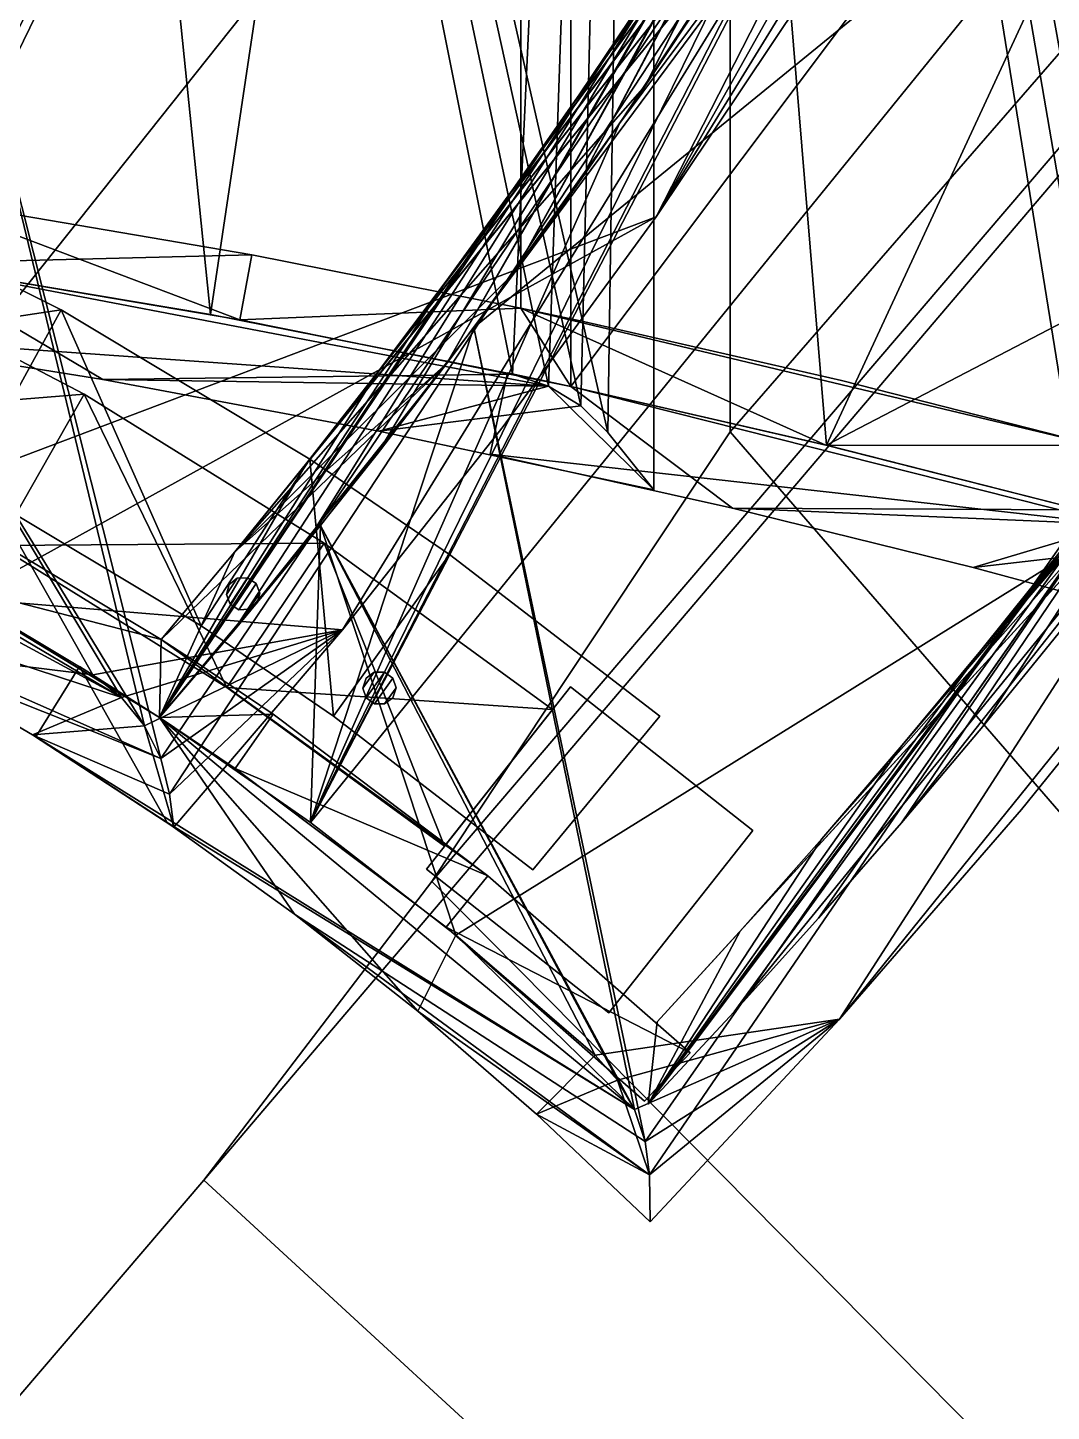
# Model space of a CAD drawing. Extents: x 0 to 258, y 0 to 209.
# Drawn here: x 167.73 to 183.15, y 102.61 to 123.46 of the extents above; entities that cross this region are included whole.
import ezdxf

# ---------------------------------------------------------------- set-up
doc = ezdxf.new("R2010")
doc.units = 0
doc.header["$MEASUREMENT"] = 0
doc.layers.add('BAR', color=7, linetype='CONTINUOUS')
doc.layers.add('STAIRDATA', color=21, linetype='CONTINUOUS')

msp = doc.modelspace()

# ---------------------------------------------------------------- linework, layer by layer
at = {"layer": 'BAR'}
for points in [[(170.72305, 114.91679, 185.584), (170.77748, 114.77219, 185.47989), (171.03906, 115.16932, 185.47989), (170.8847, 115.16223, 185.584)], [(170.77748, 114.77219, 152.81963), (170.72305, 114.91679, 152.81963), (170.8847, 115.16223, 152.81963), (171.03906, 115.16932, 152.81963)], [(170.76401, 115.06578, 185.62376), (170.72305, 114.91679, 185.584), (170.8847, 115.16223, 185.584)], [(170.72305, 114.91679, 152.81963), (170.76401, 115.06578, 152.81963), (170.8847, 115.16223, 152.81963)], [(170.8847, 115.16223, 152.81963), (170.76401, 115.06578, 152.81963), (170.76401, 115.06578, 185.62376), (170.8847, 115.16223, 185.584)], [(170.77748, 114.77219, 185.47989), (170.90652, 114.6872, 185.3512), (171.16809, 115.08434, 185.3512), (171.03906, 115.16932, 185.47989)], [(170.90652, 114.6872, 152.81963), (170.77748, 114.77219, 152.81963), (171.03906, 115.16932, 152.81963), (171.16809, 115.08434, 152.81963)], [(171.03906, 115.16932, 152.81963), (170.8847, 115.16223, 152.81963), (170.8847, 115.16223, 185.584), (171.03906, 115.16932, 185.47989)], [(171.16809, 115.08434, 152.81963), (171.03906, 115.16932, 152.81963), (171.03906, 115.16932, 185.47989), (171.16809, 115.08434, 185.3512)], [(170.76401, 115.06578, 152.81963), (170.72305, 114.91679, 152.81963), (170.72305, 114.91679, 185.584), (170.76401, 115.06578, 185.62376)], [(170.72305, 114.91679, 152.81963), (170.77748, 114.77219, 152.81963), (170.77748, 114.77219, 185.47989), (170.72305, 114.91679, 185.584)], [(170.90652, 114.6872, 185.3512), (171.06087, 114.69429, 185.24709), (171.22252, 114.93973, 185.24709), (171.16809, 115.08434, 185.3512)], [(171.06087, 114.69429, 152.81963), (170.90652, 114.6872, 152.81963), (171.16809, 115.08434, 152.81963), (171.22252, 114.93973, 152.81963)], [(171.06087, 114.69429, 185.24709), (171.18156, 114.79075, 185.20732), (171.22252, 114.93973, 185.24709)], [(171.18156, 114.79075, 152.81963), (171.06087, 114.69429, 152.81963), (171.22252, 114.93973, 152.81963)], [(171.22252, 114.93973, 152.81963), (171.16809, 115.08434, 152.81963), (171.16809, 115.08434, 185.3512), (171.22252, 114.93973, 185.24709)], [(171.18156, 114.79075, 152.81963), (171.22252, 114.93973, 152.81963), (171.22252, 114.93973, 185.24709), (171.18156, 114.79075, 185.20732)], [(170.77748, 114.77219, 152.81963), (170.90652, 114.6872, 152.81963), (170.90652, 114.6872, 185.3512), (170.77748, 114.77219, 185.47989)], [(170.90652, 114.6872, 152.81963), (171.06087, 114.69429, 152.81963), (171.06087, 114.69429, 185.24709), (170.90652, 114.6872, 185.3512)], [(171.06087, 114.69429, 152.81963), (171.18156, 114.79075, 152.81963), (171.18156, 114.79075, 185.20732), (171.06087, 114.69429, 185.24709)], [(172.7765, 113.50836, 183.45543), (172.8244, 113.36147, 183.35132), (173.1035, 113.74649, 183.35132), (172.94899, 113.74632, 183.45543)], [(172.8244, 113.36147, 145.55646), (172.7765, 113.50836, 145.55646), (172.94899, 113.74632, 145.55646), (173.1035, 113.74649, 145.55646)], [(172.82408, 113.65536, 183.49521), (172.7765, 113.50836, 183.45543), (172.94899, 113.74632, 183.45543)], [(172.7765, 113.50836, 145.55646), (172.82408, 113.65536, 145.55646), (172.94899, 113.74632, 145.55646)], [(172.82408, 113.65536, 145.55646), (172.7765, 113.50836, 145.55646), (172.7765, 113.50836, 183.45543), (172.82408, 113.65536, 183.49521)], [(172.94899, 113.74632, 145.55646), (172.82408, 113.65536, 145.55646), (172.82408, 113.65536, 183.49521), (172.94899, 113.74632, 183.45543)], [(172.8244, 113.36147, 183.35132), (172.94951, 113.27079, 183.22263), (173.22859, 113.65581, 183.22263), (173.1035, 113.74649, 183.35132)], [(172.94951, 113.27079, 145.55646), (172.8244, 113.36147, 145.55646), (173.1035, 113.74649, 145.55646), (173.22859, 113.65581, 145.55646)], [(173.1035, 113.74649, 145.55646), (172.94899, 113.74632, 145.55646), (172.94899, 113.74632, 183.45543), (173.1035, 113.74649, 183.35132)], [(172.94951, 113.27079, 183.22263), (173.10402, 113.27096, 183.11852), (173.2765, 113.50891, 183.11852), (173.22859, 113.65581, 183.22263)], [(173.10402, 113.27096, 145.55646), (172.94951, 113.27079, 145.55646), (173.22859, 113.65581, 145.55646), (173.2765, 113.50891, 145.55646)], [(173.22859, 113.65581, 145.55646), (173.1035, 113.74649, 145.55646), (173.1035, 113.74649, 183.35132), (173.22859, 113.65581, 183.22263)], [(173.2765, 113.50891, 145.55646), (173.22859, 113.65581, 145.55646), (173.22859, 113.65581, 183.22263), (173.2765, 113.50891, 183.11852)], [(172.7765, 113.50836, 145.55646), (172.8244, 113.36147, 145.55646), (172.8244, 113.36147, 183.35132), (172.7765, 113.50836, 183.45543)], [(173.10402, 113.27096, 183.11852), (173.22891, 113.36192, 183.07875), (173.2765, 113.50891, 183.11852)], [(173.22891, 113.36192, 145.55646), (173.10402, 113.27096, 145.55646), (173.2765, 113.50891, 145.55646)], [(173.22891, 113.36192, 145.55646), (173.2765, 113.50891, 145.55646), (173.2765, 113.50891, 183.11852), (173.22891, 113.36192, 183.07875)], [(172.8244, 113.36147, 145.55646), (172.94951, 113.27079, 145.55646), (172.94951, 113.27079, 183.22263), (172.8244, 113.36147, 183.35132)], [(172.94951, 113.27079, 145.55646), (173.10402, 113.27096, 145.55646), (173.10402, 113.27096, 183.11852), (172.94951, 113.27079, 183.22263)], [(173.10402, 113.27096, 145.55646), (173.22891, 113.36192, 145.55646), (173.22891, 113.36192, 183.07875), (173.10402, 113.27096, 183.11852)]]:
    msp.add_3dface(points, dxfattribs=at)
at = {"layer": 'STAIRDATA'}
for points in [[(257.677, 208.677, 0.00394), (0, 208.677, 0.00394), (0, 25.75, 0.00394), (257.677, 25.75, 0.00394)], [(257.677, 25.75), (0, 25.75), (0, 208.677), (257.677, 208.677)], [(257.677, 208.677, 121.53937), (170.38016, 106.09388, 121.53937), (173.81766, 110.59051, 121.53937)], [(170.38016, 106.09388, 121.53937), (257.677, 208.677, 121.53937), (257.677, 25.75, 121.53937)], [(257.677, 208.677, 121.53937), (173.81766, 110.59051, 121.53937), (178.30701, 117.37, 121.53937)], [(257.677, 25.75, 138.28937), (257.677, 208.677, 138.28937), (178.30701, 165.37, 138.28937), (178.30701, 117.37, 138.28937)], [(178.30701, 117.37, 121.53937), (178.30701, 165.37, 121.53937), (257.677, 208.677, 121.53937)], [(178.30701, 165.37, 121.53937), (178.30701, 117.37, 121.53937), (178.30701, 117.37, 138.28937), (178.30701, 165.37, 138.28937)], [(165.90765, 163.87, 29.70553), (177.15765, 163.87, 29.70553), (177.15765, 116.49295, 29.70553), (176.4642, 117.35717, 29.70553)], [(170.48112, 119.13528, 29.70553), (165.90765, 119.90601, 29.70553), (165.90765, 163.87, 29.70553)], [(165.90765, 163.87, 29.70553), (175.03156, 118.23849, 29.70553), (170.48112, 119.13528, 29.70553)], [(165.90765, 163.87, 29.70553), (175.57268, 118.05751, 29.70553), (175.03156, 118.23849, 29.70553)], [(165.90765, 163.87, 29.70553), (176.05867, 117.75854, 29.70553), (175.57268, 118.05751, 29.70553)], [(165.90765, 163.87, 29.70553), (176.4642, 117.35717, 29.70553), (176.05867, 117.75854, 29.70553)], [(177.15765, 163.87, 30.76553), (165.90765, 163.87, 30.76553), (165.90765, 119.90601, 30.76553), (170.48112, 119.13528, 30.76553)], [(177.15765, 163.87, 30.76553), (170.48112, 119.13528, 30.76553), (175.03156, 118.23849, 30.76553)], [(207.7993, 163.87, 144.49646), (201.86514, 143.85916, 144.49646), (200.25696, 140.00122, 144.49646), (174.44971, 118.94193, 144.49646)], [(207.7993, 163.87, 144.49646), (174.44971, 118.94193, 144.49646), (176.64478, 122.01337, 144.49646)], [(177.15765, 163.87, 30.76553), (175.03156, 118.23849, 30.76553), (175.57268, 118.05751, 30.76553)], [(175.90765, 118.05077, 29.70553), (175.90765, 163.87, 29.70553), (175.15765, 163.87, 29.70553), (175.15765, 119.23392, 29.70553)], [(175.15765, 119.23392, 22.02497), (175.15765, 163.87, 22.02497), (175.90765, 163.87, 22.02497), (175.90765, 118.05077, 22.02497)], [(175.15765, 163.87, 22.02497), (175.15765, 119.23392, 22.02497), (175.15765, 119.23392, 29.70553), (175.15765, 163.87, 29.70553)], [(177.15765, 163.87, 30.76553), (175.57268, 118.05751, 30.76553), (176.05867, 117.75854, 30.76553)], [(175.90765, 163.87, 23.08497), (175.90765, 163.87, 22.02497), (175.90765, 118.05077, 22.02497), (175.90765, 118.05077, 23.08497)], [(179.76143, 117.16663, 22.02497), (175.90765, 118.05077, 22.02497), (175.90765, 163.87, 22.02497)], [(175.90765, 163.87, 22.02497), (183.59331, 116.19194, 22.02497), (179.76143, 117.16663, 22.02497)], [(175.90765, 163.87, 22.02497), (184.14438, 115.97196, 22.02497), (183.59331, 116.19194, 22.02497)], [(175.90765, 163.87, 22.02497), (184.62808, 115.6283, 22.02497), (184.14438, 115.97196, 22.02497)], [(175.90765, 163.87, 22.02497), (186.93892, 163.87, 22.02497), (187.21664, 157.67694, 22.02497), (185.01718, 115.18033, 22.02497)], [(175.90765, 163.87, 22.02497), (185.01718, 115.18033, 22.02497), (184.62808, 115.6283, 22.02497)], [(187.04854, 132.88699, 23.08497), (186.93892, 163.87, 23.08497), (175.90765, 163.87, 23.08497), (175.90765, 118.05077, 23.08497)], [(175.90765, 118.05077, 22.02497), (175.90765, 163.87, 22.02497), (175.90765, 163.87, 29.70553), (175.90765, 118.05077, 29.70553)], [(177.15765, 163.87, 30.76553), (176.05867, 117.75854, 30.76553), (176.4642, 117.35717, 30.76553)], [(176.4642, 117.35717, 30.76553), (177.15765, 116.49295, 30.76553), (177.15765, 163.87, 30.76553)], [(207.7993, 163.87, 144.49646), (176.64478, 122.01337, 144.49646), (178.72014, 125.16694, 144.49646)], [(177.15765, 116.49295, 30.76553), (177.15765, 116.49295, 29.70553), (177.15765, 163.87, 29.70553), (177.15765, 163.87, 30.76553)], [(164.17781, 152.64156, 160.08278), (157.5049, 119.03046, 160.08278), (175.5677, 142.81816, 160.08278)], [(187.83221, 118.27033, 145.55646), (204.66522, 151.7343, 145.55646), (171.98721, 111.48164, 145.55646), (174.17593, 109.78431, 145.55646)], [(182.49966, 131.70168, 145.55646), (171.98721, 111.48164, 145.55646), (204.66522, 151.7343, 145.55646)], [(177.19273, 120.60886, 152.81963), (189.59923, 144.8996, 152.81963), (190.81001, 148.61594, 152.81963), (164.81201, 115.92791, 152.81963)], [(173.19771, 139.58904, 152.81963), (164.81201, 115.92791, 152.81963), (190.81001, 148.61594, 152.81963)], [(177.19273, 120.60886, 152.81963), (186.74437, 137.62398, 152.81963), (188.24332, 141.23373, 152.81963), (189.59923, 144.8996, 152.81963)], [(165.44029, 119.03547, 160.08278), (174.21947, 138.71873, 160.08278), (175.5677, 142.81816, 160.08278), (157.5049, 119.03046, 160.08278)], [(177.0314, 106.6776, 144.49646), (174.44971, 118.94193, 144.49646), (200.25696, 140.00122, 144.49646)], [(200.25696, 140.00122, 144.49646), (177.09273, 106.17326, 144.49646), (177.0314, 106.6776, 144.49646)], [(200.25696, 140.00122, 144.49646), (179.95697, 108.51952, 144.49646), (177.10638, 105.46269, 144.49646), (177.09273, 106.17326, 144.49646)], [(200.25696, 140.00122, 144.49646), (185.32327, 114.9274, 144.49646), (182.69708, 111.67576, 144.49646), (179.95697, 108.51952, 144.49646)], [(164.81201, 115.92791, 152.81963), (173.19771, 139.58904, 152.81963), (171.77995, 135.67328, 152.81963)], [(165.44029, 119.03547, 160.08278), (171.10979, 130.66885, 160.08278), (172.73293, 134.66742, 160.08278), (174.21947, 138.71873, 160.08278)], [(169.73227, 112.44383, 151.75963), (166.7614, 124.23699, 151.75963), (186.74437, 137.62398, 151.75963)], [(186.74437, 137.62398, 151.75963), (169.86238, 111.90868, 151.75963), (169.73227, 112.44383, 151.75963)], [(186.74437, 137.62398, 151.75963), (172.46826, 114.38277, 151.75963), (169.92616, 111.41379, 151.75963), (169.86238, 111.90868, 151.75963)], [(186.74437, 137.62398, 151.75963), (177.19273, 120.60886, 151.75963), (174.89169, 117.44937, 151.75963), (172.46826, 114.38277, 151.75963)], [(186.74437, 137.62398, 151.75963), (181.41357, 127.18679, 151.75963), (179.36781, 123.85634, 151.75963), (177.19273, 120.60886, 151.75963)], [(177.19273, 120.60886, 152.81963), (183.32686, 130.59508, 152.81963), (185.10471, 134.07594, 152.81963), (186.74437, 137.62398, 152.81963)], [(171.8936, 135.97281, 151.75963), (165.40616, 123.22227, 151.75963), (166.28304, 124.95951, 151.75963)], [(165.40616, 123.22227, 151.75963), (171.8936, 135.97281, 151.75963), (171.2003, 134.18004, 151.75963)], [(164.81201, 115.92791, 152.81963), (171.77995, 135.67328, 152.81963), (170.23351, 131.80655, 152.81963)], [(165.59317, 121.95589, 159.02278), (166.47369, 123.66449, 159.02278), (170.96806, 135.64984, 159.02278), (170.25679, 133.83849, 159.02278)], [(171.2003, 134.18004, 151.75963), (164.50238, 121.49888, 151.75963), (165.40616, 123.22227, 151.75963)], [(164.50238, 121.49888, 151.75963), (171.2003, 134.18004, 151.75963), (170.47972, 132.39807, 151.75963)], [(164.68666, 120.26092, 159.02278), (170.25679, 133.83849, 159.02278), (169.51744, 132.03841, 159.02278)], [(170.25679, 133.83849, 159.02278), (164.68666, 120.26092, 159.02278), (165.59317, 121.95589, 159.02278)], [(187.04854, 132.88699, 23.08497), (175.90765, 118.05077, 23.08497), (179.76143, 117.16663, 23.08497)], [(183.13231, 132.92009, 144.49646), (176.03291, 122.44727, 144.49646), (176.99576, 123.87814, 144.49646)], [(176.03291, 122.44727, 144.49646), (183.13231, 132.92009, 144.49646), (182.33885, 131.39845, 144.49646)], [(186.19753, 120.51833, 23.08497), (186.68686, 126.69827, 23.08497), (187.04854, 132.88699, 23.08497), (179.76143, 117.16663, 23.08497)], [(177.03111, 122.58077, 151.75963), (182.22772, 132.80057, 151.75963), (181.42201, 131.27568, 151.75963)], [(182.22772, 132.80057, 151.75963), (177.03111, 122.58077, 151.75963), (177.97951, 124.01098, 151.75963)], [(170.47972, 132.39807, 151.75963), (163.57191, 119.78975, 151.75963), (164.50238, 121.49888, 151.75963)], [(163.57191, 119.78975, 151.75963), (170.47972, 132.39807, 151.75963), (169.73204, 130.62729, 151.75963), (168.9574, 128.86815, 151.75963)], [(163.75439, 118.57999, 159.02278), (169.51744, 132.03841, 159.02278), (168.75021, 130.25005, 159.02278)], [(169.51744, 132.03841, 159.02278), (163.75439, 118.57999, 159.02278), (164.68666, 120.26092, 159.02278)], [(164.81201, 115.92791, 152.81963), (170.23351, 131.80655, 152.81963), (168.56004, 127.99306, 152.81963)], [(171.98721, 111.48164, 145.55646), (182.49966, 131.70168, 145.55646), (180.67273, 128.39796, 145.55646)], [(182.33885, 131.39845, 144.49646), (175.04491, 121.03366, 144.49646), (176.03291, 122.44727, 144.49646)], [(175.04491, 121.03366, 144.49646), (182.33885, 131.39845, 144.49646), (181.51891, 129.89093, 144.49646)], [(176.05786, 121.16737, 151.75963), (181.42201, 131.27568, 151.75963), (180.58942, 129.76529, 151.75963)], [(181.42201, 131.27568, 151.75963), (176.05786, 121.16737, 151.75963), (177.03111, 122.58077, 151.75963)], [(158.84497, 130.53503, 159.02278), (169.35193, 126.72766, 159.02278), (167.46136, 122.84837, 159.02278), (165.44029, 119.03547, 159.02278)], [(165.44029, 119.03547, 160.08278), (167.46136, 122.84837, 160.08278), (169.35193, 126.72766, 160.08278), (171.10979, 130.66885, 160.08278)], [(177.19273, 120.60886, 152.81963), (179.36781, 123.85634, 152.81963), (181.41357, 127.18679, 152.81963), (183.32686, 130.59508, 152.81963)], [(162.79657, 116.91348, 159.02278), (168.75021, 130.25005, 159.02278), (167.95528, 128.47382, 159.02278)], [(168.75021, 130.25005, 159.02278), (162.79657, 116.91348, 159.02278), (163.75439, 118.57999, 159.02278)], [(181.51891, 129.89093, 144.49646), (174.03201, 119.63776, 144.49646), (175.04491, 121.03366, 144.49646)], [(174.03201, 119.63776, 144.49646), (181.51891, 129.89093, 144.49646), (180.67273, 128.39796, 144.49646)], [(175.06004, 119.77119, 151.75963), (180.58942, 129.76529, 151.75963), (179.73022, 128.26988, 151.75963)], [(180.58942, 129.76529, 151.75963), (175.06004, 119.77119, 151.75963), (176.05786, 121.16737, 151.75963)], [(163.57191, 119.78975, 151.75963), (168.9574, 128.86815, 151.75963), (168.15601, 127.12103, 151.75963), (167.32803, 125.38634, 151.75963)], [(162.79657, 116.91348, 159.02278), (167.95528, 128.47382, 159.02278), (167.13281, 126.71017, 159.02278)], [(171.98721, 111.48164, 145.55646), (180.67273, 128.39796, 145.55646), (178.72014, 125.16694, 145.55646)], [(180.67273, 128.39796, 144.49646), (172.99458, 118.26001, 144.49646), (174.03201, 119.63776, 144.49646)], [(172.99458, 118.26001, 144.49646), (180.67273, 128.39796, 144.49646), (179.8006, 126.92001, 144.49646)], [(174.03798, 118.39266, 151.75963), (179.73022, 128.26988, 151.75963), (178.8447, 126.78991, 151.75963)], [(179.73022, 128.26988, 151.75963), (174.03798, 118.39266, 151.75963), (175.06004, 119.77119, 151.75963)], [(164.81201, 115.92791, 152.81963), (168.56004, 127.99306, 152.81963), (166.7614, 124.23699, 152.81963)], [(171.92236, 115.69025, 151.75963), (172.99199, 117.03221, 151.75963), (178.8447, 126.78991, 151.75963), (177.93312, 125.32584, 151.75963)], [(179.8006, 126.92001, 144.49646), (171.93292, 116.90084, 144.49646), (172.99458, 118.26001, 144.49646)], [(171.93292, 116.90084, 144.49646), (179.8006, 126.92001, 144.49646), (178.90277, 125.45753, 144.49646)], [(178.8447, 126.78991, 151.75963), (172.99199, 117.03221, 151.75963), (174.03798, 118.39266, 151.75963)], [(167.46136, 122.84837, 160.08278), (167.46136, 122.84837, 159.02278), (169.35193, 126.72766, 159.02278), (169.35193, 126.72766, 160.08278)], [(170.82945, 114.36719, 151.75963), (171.92236, 115.69025, 151.75963), (177.93312, 125.32584, 151.75963), (176.99576, 123.87814, 151.75963)], [(178.90277, 125.45753, 144.49646), (170.84737, 115.56068, 144.49646), (171.93292, 116.90084, 144.49646)], [(170.84737, 115.56068, 144.49646), (178.90277, 125.45753, 144.49646), (177.97951, 124.01098, 144.49646), (177.03111, 122.58077, 144.49646)], [(171.98721, 111.48164, 145.55646), (178.72014, 125.16694, 145.55646), (176.64478, 122.01337, 145.55646)], [(178.72014, 125.16694, 145.55646), (178.72014, 125.16694, 144.49646), (176.64478, 122.01337, 144.49646), (176.64478, 122.01337, 145.55646)], [(182.11514, 112.93008, 144.49646), (189.7173, 124.57591, 144.49646), (188.69983, 123.02388, 144.49646)], [(189.7173, 124.57591, 144.49646), (182.11514, 112.93008, 144.49646), (183.31683, 114.4042, 144.49646)], [(169.48811, 112.9375, 151.75963), (164.83954, 120.54245, 151.75963), (166.7614, 124.23699, 151.75963)], [(166.7614, 124.23699, 151.75963), (169.73227, 112.44383, 151.75963), (169.48811, 112.9375, 151.75963)], [(169.71358, 113.06343, 151.75963), (170.82945, 114.36719, 151.75963), (176.99576, 123.87814, 151.75963), (176.03291, 122.44727, 151.75963)], [(176.99576, 123.87814, 144.49646), (176.03291, 122.44727, 144.49646), (176.03291, 122.44727, 151.75963), (176.99576, 123.87814, 151.75963)], [(177.03111, 122.58077, 144.49646), (177.97951, 124.01098, 144.49646), (177.97951, 124.01098, 151.75963), (177.03111, 122.58077, 151.75963)], [(177.19273, 120.60886, 152.81963), (177.19273, 120.60886, 151.75963), (179.36781, 123.85634, 151.75963), (179.36781, 123.85634, 152.81963)], [(190.00661, 123.64319, 138.2933), (182.08395, 114.0727, 138.2933), (183.24602, 115.51965, 138.2933)], [(182.08395, 114.0727, 138.2933), (190.00661, 123.64319, 138.2933), (188.95509, 122.05846, 138.2933)], [(180.88953, 111.47581, 144.49646), (188.69983, 123.02388, 144.49646), (187.65755, 121.48838, 144.49646)], [(188.69983, 123.02388, 144.49646), (180.88953, 111.47581, 144.49646), (182.11514, 112.93008, 144.49646)], [(169.71358, 113.06343, 151.75963), (176.03291, 122.44727, 151.75963), (175.04491, 121.03366, 151.75963)], [(170.84737, 115.56068, 144.49646), (177.03111, 122.58077, 144.49646), (176.05786, 121.16737, 144.49646), (175.06004, 119.77119, 144.49646)], [(176.03291, 122.44727, 144.49646), (175.04491, 121.03366, 144.49646), (175.04491, 121.03366, 151.75963), (176.03291, 122.44727, 151.75963)], [(176.05786, 121.16737, 144.49646), (177.03111, 122.58077, 144.49646), (177.03111, 122.58077, 151.75963), (176.05786, 121.16737, 151.75963)], [(171.98721, 111.48164, 145.55646), (176.64478, 122.01337, 145.55646), (174.44971, 118.94193, 145.55646)], [(176.64478, 122.01337, 145.55646), (176.64478, 122.01337, 144.49646), (174.44971, 118.94193, 144.49646), (174.44971, 118.94193, 145.55646)], [(188.95509, 122.05846, 138.2933), (187.87781, 120.49113, 138.2933), (179.69084, 111.23572, 138.2933), (180.89879, 112.6446, 138.2933)], [(188.95509, 122.05846, 138.2933), (180.89879, 112.6446, 138.2933), (182.08395, 114.0727, 138.2933)], [(179.64029, 110.04179, 144.49646), (187.65755, 121.48838, 144.49646), (186.59076, 119.96983, 144.49646)], [(187.65755, 121.48838, 144.49646), (179.64029, 110.04179, 144.49646), (180.88953, 111.47581, 144.49646)], [(164.32292, 121.16428, 139.45525), (168.23027, 119.20592, 135.78519), (163.08072, 118.43354, 139.45525)], [(168.23027, 119.20592, 151.75963), (164.32292, 121.16428, 151.75963), (163.08072, 118.43354, 151.75963), (166.78596, 116.57648, 151.75963)], [(168.23027, 119.20592, 135.78519), (164.32292, 121.16428, 139.45525), (164.32292, 121.16428, 151.75963), (168.23027, 119.20592, 151.75963)], [(175.06004, 119.77119, 144.49646), (176.05786, 121.16737, 144.49646), (176.05786, 121.16737, 151.75963), (175.06004, 119.77119, 151.75963)], [(171.10413, 120.03738, 29.70553), (166.0602, 120.8943, 29.70553), (165.15765, 121.03111, 29.70553), (165.90765, 119.90601, 29.70553)], [(169.71358, 113.06343, 151.75963), (175.04491, 121.03366, 151.75963), (174.03201, 119.63776, 151.75963)], [(175.04491, 121.03366, 144.49646), (174.03201, 119.63776, 144.49646), (174.03201, 119.63776, 151.75963), (175.04491, 121.03366, 151.75963)], [(166.0602, 120.8943, 17.17968), (170.92172, 119.05415, 12.35315), (165.90765, 119.90601, 17.17968)], [(166.0602, 120.8943, 17.17968), (171.10413, 120.03738, 12.35315), (175.15765, 119.23392, 8.45478), (170.92172, 119.05415, 12.35315)], [(171.10413, 120.03738, 12.35315), (166.0602, 120.8943, 17.17968), (166.0602, 120.8943, 29.70553), (171.10413, 120.03738, 29.70553)], [(177.19273, 120.60886, 152.81963), (164.81201, 115.92791, 152.81963), (166.78436, 114.8587, 152.81963)], [(164.83954, 120.54245, 151.75963), (168.71014, 113.70775, 151.75963), (166.78436, 114.8587, 151.75963)], [(164.83954, 120.54245, 151.75963), (169.14182, 113.36573, 151.75963), (168.71014, 113.70775, 151.75963)], [(164.83954, 120.54245, 151.75963), (169.48811, 112.9375, 151.75963), (169.14182, 113.36573, 151.75963)], [(172.46826, 114.38277, 152.81963), (174.89169, 117.44937, 152.81963), (177.19273, 120.60886, 152.81963), (166.78436, 114.8587, 152.81963)], [(174.89169, 117.44937, 152.81963), (174.89169, 117.44937, 151.75963), (177.19273, 120.60886, 151.75963), (177.19273, 120.60886, 152.81963)], [(186.19753, 120.51833, 23.08497), (179.76143, 117.16663, 23.08497), (183.59331, 116.19194, 23.08497)], [(187.87781, 120.49113, 138.2933), (186.77504, 118.94164, 138.2933), (178.46043, 109.84641, 138.2933), (179.69084, 111.23572, 138.2933)], [(163.67552, 117.53659, 194.93808), (168.57588, 117.93813, 191.39204), (164.80237, 119.90742, 194.93808)], [(168.85921, 118.15486, 29.70553), (164.68102, 118.82719, 29.70553), (164.86391, 120.06374, 29.70553), (165.90765, 119.90601, 29.70553)], [(175.57268, 118.05751, 30.76553), (165.90765, 119.90601, 30.76553), (164.86391, 120.06374, 30.76553), (164.68102, 118.82719, 30.76553)], [(167.27545, 115.65788, 188.46382), (164.80237, 119.90742, 192.00986), (168.57588, 117.93813, 188.46382)], [(168.57588, 117.93813, 188.46382), (164.80237, 119.90742, 192.00986), (164.80237, 119.90742, 194.93808), (168.57588, 117.93813, 191.39204)], [(171.10413, 120.03738, 29.70553), (165.90765, 119.90601, 29.70553), (170.92172, 119.05415, 29.70553)], [(168.85921, 118.15486, 29.70553), (165.90765, 119.90601, 29.70553), (170.48112, 119.13528, 29.70553), (175.03156, 118.23849, 29.70553)], [(175.57268, 118.05751, 30.76553), (175.03156, 118.23849, 30.76553), (170.48112, 119.13528, 30.76553), (165.90765, 119.90601, 30.76553)], [(170.92172, 119.05415, 29.70553), (165.90765, 119.90601, 29.70553), (165.90765, 119.90601, 17.17968), (170.92172, 119.05415, 12.35315)], [(170.92172, 119.05415, 29.70553), (175.90765, 118.05077, 29.70553), (175.15765, 119.23392, 29.70553), (171.10413, 120.03738, 29.70553)], [(175.15765, 119.23392, 8.45478), (171.10413, 120.03738, 12.35315), (171.10413, 120.03738, 29.70553), (175.15765, 119.23392, 29.70553)], [(178.36777, 108.62836, 144.49646), (186.59076, 119.96983, 144.49646), (185.49971, 118.46859, 144.49646)], [(186.59076, 119.96983, 144.49646), (178.36777, 108.62836, 144.49646), (179.64029, 110.04179, 144.49646)], [(170.84737, 115.56068, 144.49646), (175.06004, 119.77119, 144.49646), (174.03798, 118.39266, 144.49646)], [(174.03798, 118.39266, 144.49646), (175.06004, 119.77119, 144.49646), (175.06004, 119.77119, 151.75963), (174.03798, 118.39266, 151.75963)], [(169.71358, 113.06343, 151.75963), (174.03201, 119.63776, 151.75963), (172.99458, 118.26001, 151.75963)], [(174.03201, 119.63776, 144.49646), (172.99458, 118.26001, 144.49646), (172.99458, 118.26001, 151.75963), (174.03201, 119.63776, 151.75963)], [(166.78596, 116.57648, 135.78519), (163.08072, 118.43354, 139.45525), (168.23027, 119.20592, 135.78519)], [(168.23027, 119.20592, 135.78519), (170.34085, 114.44567, 132.11511), (166.78596, 116.57648, 135.78519)], [(166.78596, 116.57648, 151.75963), (170.34085, 114.44567, 151.75963), (171.97906, 116.95889, 151.75963), (168.23027, 119.20592, 151.75963)], [(168.23027, 119.20592, 135.78519), (171.97906, 116.95889, 132.11511), (170.34085, 114.44567, 132.11511)], [(171.97906, 116.95889, 132.11511), (168.23027, 119.20592, 135.78519), (168.23027, 119.20592, 151.75963), (171.97906, 116.95889, 151.75963)], [(175.90765, 118.05077, 7.52662), (170.92172, 119.05415, 12.35315), (175.15765, 119.23392, 8.45478)], [(175.90765, 118.05077, 29.70553), (170.92172, 119.05415, 29.70553), (170.92172, 119.05415, 12.35315), (175.90765, 118.05077, 7.52662)], [(175.15765, 119.23392, 22.02497), (175.90765, 118.05077, 22.02497), (175.90765, 118.05077, 29.70553), (175.15765, 119.23392, 29.70553)], [(175.15765, 119.23392, 22.02497), (175.15765, 119.23392, 29.70553), (175.90765, 118.05077, 29.70553), (175.90765, 118.05077, 22.02497)], [(175.15765, 119.23392, 8.45478), (176.11978, 119.02802, 7.52662), (179.98566, 118.14123, 3.78496), (183.82964, 117.16387, 0.04331)], [(175.15765, 119.23392, 8.45478), (183.82964, 117.16387, 0.04331), (179.75064, 117.16924, 3.78496)], [(176.11978, 119.02802, 7.52662), (175.15765, 119.23392, 8.45478), (175.15765, 119.23392, 22.02497), (176.11978, 119.02802, 22.02497)], [(175.15765, 119.23392, 8.45478), (179.75064, 117.16924, 3.78496), (175.90765, 118.05077, 7.52662)], [(183.82964, 117.16387, 22.02497), (179.98566, 118.14123, 22.02497), (176.11978, 119.02802, 22.02497), (175.15765, 119.23392, 22.02497)], [(183.82964, 117.16387, 22.02497), (175.15765, 119.23392, 22.02497), (175.90765, 118.05077, 22.02497), (179.75064, 117.16924, 22.02497)], [(171.98721, 111.48164, 145.55646), (174.44971, 118.94193, 145.55646), (172.13817, 115.95714, 145.55646)], [(174.44971, 118.94193, 145.55646), (174.44971, 118.94193, 144.49646), (172.13817, 115.95714, 144.49646), (172.13817, 115.95714, 145.55646)], [(176.86938, 107.15913, 144.49646), (172.13817, 115.95714, 144.49646), (174.44971, 118.94193, 144.49646)], [(174.44971, 118.94193, 144.49646), (177.0314, 106.6776, 144.49646), (176.86938, 107.15913, 144.49646)], [(179.98566, 118.14123, 3.78496), (176.11978, 119.02802, 7.52662), (176.11978, 119.02802, 22.02497), (179.98566, 118.14123, 22.02497)], [(186.77504, 118.94164, 138.2933), (178.36777, 108.62836, 138.2933), (177.07231, 107.23595, 138.2933), (177.20789, 108.47704, 138.2933)], [(186.77504, 118.94164, 138.2933), (177.20789, 108.47704, 138.2933), (178.46043, 109.84641, 138.2933)], [(186.77504, 118.94164, 138.2933), (180.88953, 111.47581, 138.2933), (179.64029, 110.04179, 138.2933), (178.36777, 108.62836, 138.2933)], [(186.77504, 118.94164, 138.2933), (183.31683, 114.4042, 138.2933), (182.11514, 112.93008, 138.2933), (180.88953, 111.47581, 138.2933)], [(164.68102, 118.82719, 30.76553), (164.68102, 118.82719, 29.70553), (168.85921, 118.15486, 29.70553), (168.85921, 118.15486, 30.76553)], [(175.57268, 118.05751, 30.76553), (164.68102, 118.82719, 30.76553), (168.85921, 118.15486, 30.76553)], [(177.07231, 107.23595, 144.49646), (185.49971, 118.46859, 144.49646), (184.3847, 116.98507, 144.49646)], [(185.49971, 118.46859, 144.49646), (177.07231, 107.23595, 144.49646), (178.36777, 108.62836, 144.49646)], [(173.019, 117.37662, 29.70553), (168.85921, 118.15486, 29.70553), (175.03156, 118.23849, 29.70553), (175.57268, 118.05751, 29.70553)], [(174.03798, 118.39266, 144.49646), (170.82945, 114.36719, 144.49646), (169.71358, 113.06343, 144.49646), (169.73827, 114.23994, 144.49646)], [(169.71358, 113.06343, 151.75963), (172.99458, 118.26001, 151.75963), (171.93292, 116.90084, 151.75963)], [(174.03798, 118.39266, 144.49646), (169.73827, 114.23994, 144.49646), (170.84737, 115.56068, 144.49646)], [(174.03798, 118.39266, 144.49646), (172.99199, 117.03221, 144.49646), (171.92236, 115.69025, 144.49646), (170.82945, 114.36719, 144.49646)], [(172.99458, 118.26001, 144.49646), (171.93292, 116.90084, 144.49646), (171.93292, 116.90084, 151.75963), (172.99458, 118.26001, 151.75963)], [(172.99199, 117.03221, 144.49646), (174.03798, 118.39266, 144.49646), (174.03798, 118.39266, 151.75963), (172.99199, 117.03221, 151.75963)], [(179.95697, 108.51952, 145.55646), (187.83221, 118.27033, 145.55646), (174.17593, 109.78431, 145.55646), (176.2739, 107.97597, 145.55646)], [(174.9527, 118.25515, 23.08497), (174.9527, 118.25515, 22.02497), (174.69466, 117.03207, 22.02497), (174.69466, 117.03207, 23.08497)], [(178.34312, 116.21949, 22.02497), (174.69466, 117.03207, 22.02497), (174.9527, 118.25515, 22.02497), (175.90765, 118.05077, 22.02497)], [(184.14438, 115.97196, 23.08497), (175.90765, 118.05077, 23.08497), (174.9527, 118.25515, 23.08497), (174.69466, 117.03207, 23.08497)], [(175.90765, 118.05077, 23.08497), (175.90765, 118.05077, 22.02497), (174.9527, 118.25515, 22.02497), (174.9527, 118.25515, 23.08497)], [(179.95697, 108.51952, 145.55646), (182.69708, 111.67576, 145.55646), (185.32327, 114.9274, 145.55646), (187.83221, 118.27033, 145.55646)], [(168.85921, 118.15486, 30.76553), (168.85921, 118.15486, 29.70553), (173.019, 117.37662, 29.70553), (173.019, 117.37662, 30.76553)], [(176.05867, 117.75854, 30.76553), (175.57268, 118.05751, 30.76553), (168.85921, 118.15486, 30.76553), (173.019, 117.37662, 30.76553)], [(175.57268, 118.05751, 29.70553), (177.15765, 116.49295, 29.70553), (173.019, 117.37662, 29.70553)], [(175.57268, 118.05751, 29.70553), (176.05867, 117.75854, 29.70553), (176.4642, 117.35717, 29.70553), (177.15765, 116.49295, 29.70553)], [(178.34312, 116.21949, 22.02497), (175.90765, 118.05077, 22.02497), (179.76143, 117.16663, 22.02497), (183.59331, 116.19194, 22.02497)], [(184.14438, 115.97196, 23.08497), (183.59331, 116.19194, 23.08497), (179.76143, 117.16663, 23.08497), (175.90765, 118.05077, 23.08497)], [(179.75064, 117.16924, 22.02497), (175.90765, 118.05077, 22.02497), (175.90765, 118.05077, 7.52662), (179.75064, 117.16924, 3.78496)], [(183.82964, 117.16387, 0.04331), (179.98566, 118.14123, 3.78496), (179.98566, 118.14123, 22.02497), (183.82964, 117.16387, 22.02497)], [(163.67552, 117.53659, 194.93808), (167.27545, 115.65788, 191.39204), (168.57588, 117.93813, 191.39204)], [(167.27545, 115.65788, 191.39204), (172.19211, 115.69302, 187.84599), (168.57588, 117.93813, 191.39204)], [(170.72533, 113.51606, 184.91777), (167.27545, 115.65788, 188.46382), (168.57588, 117.93813, 188.46382)], [(170.72533, 113.51606, 184.91777), (168.57588, 117.93813, 188.46382), (172.19211, 115.69302, 184.91777)], [(172.19211, 115.69302, 184.91777), (168.57588, 117.93813, 188.46382), (168.57588, 117.93813, 191.39204), (172.19211, 115.69302, 187.84599)], [(173.019, 117.37662, 30.76553), (177.15765, 116.49295, 30.76553), (176.4642, 117.35717, 30.76553), (176.05867, 117.75854, 30.76553)], [(169.14182, 113.36573, 152.81963), (161.53802, 117.47696, 152.81963), (161.04198, 116.32961, 152.81963), (163.35014, 115.26431, 152.81963)], [(169.14182, 113.36573, 152.81963), (164.81201, 115.92791, 152.81963), (162.79657, 116.91348, 152.81963), (161.53802, 117.47696, 152.81963)], [(172.46826, 114.38277, 152.81963), (172.46826, 114.38277, 151.75963), (174.89169, 117.44937, 151.75963), (174.89169, 117.44937, 152.81963)], [(173.019, 117.37662, 30.76553), (173.019, 117.37662, 29.70553), (177.15765, 116.49295, 29.70553), (177.15765, 116.49295, 30.76553)], [(257.677, 25.75, 138.28937), (178.30701, 117.37, 138.28937), (173.81766, 110.59051, 138.28937)], [(178.30701, 117.37, 121.53937), (173.81766, 110.59051, 121.53937), (173.81766, 110.59051, 138.28937), (178.30701, 117.37, 138.28937)], [(171.92236, 115.69025, 144.49646), (172.99199, 117.03221, 144.49646), (172.99199, 117.03221, 151.75963), (171.92236, 115.69025, 151.75963)], [(174.69466, 117.03207, 23.08497), (174.69466, 117.03207, 22.02497), (178.34312, 116.21949, 22.02497), (178.34312, 116.21949, 23.08497)], [(184.14438, 115.97196, 23.08497), (174.69466, 117.03207, 23.08497), (178.34312, 116.21949, 23.08497)], [(177.07231, 107.23595, 144.49646), (184.3847, 116.98507, 144.49646), (183.24602, 115.51965, 144.49646)], [(183.82964, 117.16387, 0.04331), (183.57185, 116.19767, 0.04331), (179.75064, 117.16924, 3.78496)], [(183.57185, 116.19767, 22.02497), (179.75064, 117.16924, 22.02497), (179.75064, 117.16924, 3.78496), (183.57185, 116.19767, 0.04331)], [(183.86687, 117.15394, 22.02497), (183.82964, 117.16387, 22.02497), (179.75064, 117.16924, 22.02497), (183.57185, 116.19767, 22.02497)], [(169.71358, 113.06343, 151.75963), (171.93292, 116.90084, 151.75963), (170.84737, 115.56068, 151.75963)], [(171.97906, 116.95889, 144.49646), (171.97906, 116.95889, 151.75963), (170.34085, 114.44567, 151.75963), (170.34085, 114.44567, 144.49646)], [(174.08037, 115.52251, 144.49646), (171.97906, 116.95889, 144.49646), (170.34085, 114.44567, 144.49646), (172.33347, 113.0836, 144.49646)], [(171.97906, 116.95889, 132.11511), (172.33347, 113.0836, 129.97813), (170.34085, 114.44567, 132.11511)], [(171.93292, 116.90084, 144.49646), (170.84737, 115.56068, 144.49646), (170.84737, 115.56068, 151.75963), (171.93292, 116.90084, 151.75963)], [(171.97906, 116.95889, 132.11511), (174.08037, 115.52251, 129.97813), (172.33347, 113.0836, 129.97813)], [(174.08037, 115.52251, 129.97813), (171.97906, 116.95889, 132.11511), (171.97906, 116.95889, 144.49646), (174.08037, 115.52251, 144.49646)], [(170.34085, 114.44567, 151.75963), (166.78596, 116.57648, 151.75963), (166.78596, 116.57648, 135.78519), (170.34085, 114.44567, 132.11511)], [(178.34312, 116.21949, 23.08497), (178.34312, 116.21949, 22.02497), (181.97244, 115.32525, 22.02497), (181.97244, 115.32525, 23.08497)], [(181.97244, 115.32525, 22.02497), (178.34312, 116.21949, 22.02497), (183.59331, 116.19194, 22.02497), (184.14438, 115.97196, 22.02497)], [(184.62808, 115.6283, 23.08497), (184.14438, 115.97196, 23.08497), (178.34312, 116.21949, 23.08497), (181.97244, 115.32525, 23.08497)], [(164.81201, 115.92791, 151.75963), (166.78436, 114.8587, 151.75963), (168.71014, 113.70775, 151.75963), (165.60376, 114.08801, 151.75963)], [(169.14182, 113.36573, 152.81963), (168.71014, 113.70775, 152.81963), (166.78436, 114.8587, 152.81963), (164.81201, 115.92791, 152.81963)], [(166.81273, 115.99033, 143.03407), (169.73827, 114.23994, 140.06056), (166.32639, 115.11657, 143.03407)], [(166.32639, 115.11657, 151.75963), (169.71358, 113.06343, 151.75963), (169.73827, 114.23994, 151.75963), (166.81273, 115.99033, 151.75963)], [(169.73827, 114.23994, 140.06056), (166.81273, 115.99033, 143.03407), (166.81273, 115.99033, 151.75963), (169.73827, 114.23994, 151.75963)], [(172.13817, 115.95714, 145.55646), (172.13817, 115.95714, 144.49646), (169.71358, 113.06343, 144.49646), (169.71358, 113.06343, 145.55646)], [(171.98721, 111.48164, 144.49646), (169.71358, 113.06343, 144.49646), (172.13817, 115.95714, 144.49646)], [(172.13817, 115.95714, 145.55646), (169.71358, 113.06343, 145.55646), (171.98721, 111.48164, 145.55646)], [(172.13817, 115.95714, 144.49646), (174.17593, 109.78431, 144.49646), (171.98721, 111.48164, 144.49646)], [(172.13817, 115.95714, 144.49646), (176.2739, 107.97597, 144.49646), (174.17593, 109.78431, 144.49646)], [(172.13817, 115.95714, 144.49646), (176.61336, 107.59796, 144.49646), (176.2739, 107.97597, 144.49646)], [(172.13817, 115.95714, 144.49646), (176.86938, 107.15913, 144.49646), (176.61336, 107.59796, 144.49646)], [(184.14438, 115.97196, 22.02497), (185.58078, 114.34981, 22.02497), (181.97244, 115.32525, 22.02497)], [(167.27545, 115.65788, 191.39204), (170.72533, 113.51606, 187.84599), (172.19211, 115.69302, 187.84599)], [(170.72533, 113.51606, 187.84599), (167.27545, 115.65788, 191.39204), (167.27545, 115.65788, 188.46382), (170.72533, 113.51606, 184.91777)], [(170.84737, 115.56068, 151.75963), (169.73827, 114.23994, 151.75963), (169.71358, 113.06343, 151.75963)], [(170.84737, 115.56068, 144.49646), (169.73827, 114.23994, 144.49646), (169.73827, 114.23994, 151.75963), (170.84737, 115.56068, 151.75963)], [(170.72533, 113.51606, 187.84599), (175.63092, 113.18462, 184.29996), (172.19211, 115.69302, 187.84599)], [(174.00594, 111.12304, 181.37173), (170.72533, 113.51606, 184.91777), (172.19211, 115.69302, 184.91777)], [(170.82945, 114.36719, 144.49646), (171.92236, 115.69025, 144.49646), (171.92236, 115.69025, 151.75963), (170.82945, 114.36719, 151.75963)], [(174.00594, 111.12304, 181.37173), (172.19211, 115.69302, 184.91777), (175.63092, 113.18462, 181.37173)], [(175.63092, 113.18462, 181.37173), (172.19211, 115.69302, 184.91777), (172.19211, 115.69302, 187.84599), (175.63092, 113.18462, 184.29996)], [(177.2494, 113.08308, 144.49646), (174.08037, 115.52251, 144.49646), (172.33347, 113.0836, 144.49646), (175.33859, 110.77033, 144.49646)], [(174.08037, 115.52251, 137.5433), (177.2494, 113.08308, 137.5433), (175.33859, 110.77033, 137.5433), (172.33347, 113.0836, 137.5433)], [(174.08037, 115.52251, 144.49646), (174.08037, 115.52251, 137.5433), (172.33347, 113.0836, 137.5433), (172.33347, 113.0836, 144.49646)], [(172.33347, 113.0836, 144.49646), (172.33347, 113.0836, 129.97813), (174.08037, 115.52251, 129.97813), (174.08037, 115.52251, 144.49646)], [(177.2494, 113.08308, 137.5433), (174.08037, 115.52251, 137.5433), (174.08037, 115.52251, 144.49646), (177.2494, 113.08308, 144.49646)], [(177.07231, 107.23595, 144.49646), (183.24602, 115.51965, 144.49646), (182.08395, 114.0727, 144.49646)], [(181.97244, 115.32525, 23.08497), (185.58078, 114.34981, 23.08497), (185.01718, 115.18033, 23.08497), (184.62808, 115.6283, 23.08497)], [(183.24602, 115.51965, 138.2933), (182.08395, 114.0727, 138.2933), (182.08395, 114.0727, 144.49646), (183.24602, 115.51965, 144.49646)], [(181.97244, 115.32525, 23.08497), (181.97244, 115.32525, 22.02497), (185.58078, 114.34981, 22.02497), (185.58078, 114.34981, 23.08497)], [(169.73227, 112.44383, 152.81963), (169.48811, 112.9375, 152.81963), (169.14182, 113.36573, 152.81963), (163.35014, 115.26431, 152.81963)], [(169.73227, 112.44383, 152.81963), (163.35014, 115.26431, 152.81963), (165.60376, 114.08801, 152.81963)], [(169.73827, 114.23994, 140.06056), (169.71358, 113.06343, 139.51459), (166.32639, 115.11657, 143.03407)], [(169.71358, 113.06343, 151.75963), (166.32639, 115.11657, 151.75963), (166.32639, 115.11657, 143.03407), (169.71358, 113.06343, 139.51459)], [(182.69708, 111.67576, 145.55646), (182.69708, 111.67576, 144.49646), (185.32327, 114.9274, 144.49646), (185.32327, 114.9274, 145.55646)], [(172.46826, 114.38277, 152.81963), (166.78436, 114.8587, 152.81963), (168.71014, 113.70775, 152.81963)], [(172.46826, 114.38277, 152.81963), (168.71014, 113.70775, 152.81963), (169.14182, 113.36573, 152.81963)], [(172.46826, 114.38277, 152.81963), (169.14182, 113.36573, 152.81963), (169.48811, 112.9375, 152.81963)], [(172.46826, 114.38277, 152.81963), (169.48811, 112.9375, 152.81963), (169.73227, 112.44383, 152.81963)], [(169.71358, 113.06343, 144.49646), (170.82945, 114.36719, 144.49646), (170.82945, 114.36719, 151.75963), (169.71358, 113.06343, 151.75963)], [(172.46826, 114.38277, 152.81963), (169.73227, 112.44383, 152.81963), (169.86238, 111.90868, 152.81963)], [(169.86238, 111.90868, 152.81963), (169.92616, 111.41379, 152.81963), (172.46826, 114.38277, 152.81963)], [(169.92616, 111.41379, 152.81963), (169.92616, 111.41379, 151.75963), (172.46826, 114.38277, 151.75963), (172.46826, 114.38277, 152.81963)], [(172.33347, 113.0836, 144.49646), (170.34085, 114.44567, 144.49646), (170.34085, 114.44567, 132.11511), (172.33347, 113.0836, 129.97813)], [(182.11514, 112.93008, 138.2933), (183.31683, 114.4042, 138.2933), (183.31683, 114.4042, 144.49646), (182.11514, 112.93008, 144.49646)], [(165.60376, 114.08801, 152.81963), (165.60376, 114.08801, 151.75963), (167.7975, 112.80349, 151.75963), (167.7975, 112.80349, 152.81963)], [(167.7975, 112.80349, 151.75963), (165.60376, 114.08801, 151.75963), (168.71014, 113.70775, 151.75963), (169.14182, 113.36573, 151.75963)], [(169.86238, 111.90868, 152.81963), (169.73227, 112.44383, 152.81963), (165.60376, 114.08801, 152.81963), (167.7975, 112.80349, 152.81963)], [(169.73827, 114.23994, 144.49646), (169.71358, 113.06343, 144.49646), (169.71358, 113.06343, 151.75963), (169.73827, 114.23994, 151.75963)], [(169.73827, 114.23994, 144.49646), (169.73827, 114.23994, 151.75963), (169.71358, 113.06343, 151.75963), (169.71358, 113.06343, 144.49646)], [(169.73827, 114.23994, 140.06056), (170.26324, 113.89883, 139.51459), (171.42314, 113.11411, 138.2933), (169.71358, 113.06343, 139.51459)], [(174.6599, 110.67991, 144.49646), (169.73827, 114.23994, 144.49646), (169.71358, 113.06343, 144.49646), (170.8522, 112.29312, 144.49646)], [(170.26324, 113.89883, 139.51459), (169.73827, 114.23994, 140.06056), (169.73827, 114.23994, 144.49646), (170.26324, 113.89883, 144.49646)], [(174.6599, 110.67991, 144.49646), (171.42314, 113.11411, 144.49646), (170.26324, 113.89883, 144.49646), (169.73827, 114.23994, 144.49646)], [(177.07231, 107.23595, 144.49646), (182.08395, 114.0727, 144.49646), (180.89879, 112.6446, 144.49646)], [(182.08395, 114.0727, 138.2933), (180.89879, 112.6446, 138.2933), (180.89879, 112.6446, 144.49646), (182.08395, 114.0727, 144.49646)], [(168.50702, 113.83437, 145.55646), (168.50702, 113.83437, 144.49646), (167.84814, 112.77212, 144.49646), (167.84814, 112.77212, 145.55646)], [(169.82838, 111.48091, 144.49646), (167.84814, 112.77212, 144.49646), (168.50702, 113.83437, 144.49646)], [(176.86938, 107.15913, 145.55646), (169.71358, 113.06343, 145.55646), (168.50702, 113.83437, 145.55646), (167.84814, 112.77212, 145.55646)], [(169.71358, 113.06343, 145.55646), (169.71358, 113.06343, 144.49646), (168.50702, 113.83437, 144.49646), (168.50702, 113.83437, 145.55646)], [(168.50702, 113.83437, 144.49646), (169.71358, 113.06343, 144.49646), (171.74818, 110.10146, 144.49646), (169.82838, 111.48091, 144.49646)], [(171.42314, 113.11411, 138.2933), (170.26324, 113.89883, 139.51459), (170.26324, 113.89883, 144.49646), (171.42314, 113.11411, 144.49646)], [(170.72533, 113.51606, 187.84599), (174.00594, 111.12304, 184.29996), (175.63092, 113.18462, 184.29996)], [(174.00594, 111.12304, 184.29996), (170.72533, 113.51606, 187.84599), (170.72533, 113.51606, 184.91777), (174.00594, 111.12304, 181.37173)], [(173.73511, 110.77945, 189.29996), (175.90175, 113.52821, 189.29996), (175.90175, 113.52821, 145.55646), (173.73511, 110.77945, 145.55646)], [(173.73511, 110.77945, 145.55646), (175.90175, 113.52821, 145.55646), (178.65051, 111.36157, 145.55646), (176.48387, 108.61281, 145.55646)], [(175.90175, 113.52821, 189.29996), (173.73511, 110.77945, 189.29996), (176.48387, 108.61281, 189.29996), (178.65051, 111.36157, 189.29996)], [(175.90175, 113.52821, 145.55646), (175.90175, 113.52821, 189.29996), (178.65051, 111.36157, 189.29996), (178.65051, 111.36157, 145.55646)], [(167.7975, 112.80349, 151.75963), (169.14182, 113.36573, 151.75963), (169.48811, 112.9375, 151.75963)], [(171.42314, 113.11411, 138.2933), (170.8522, 112.29312, 138.2933), (169.71358, 113.06343, 139.51459)], [(169.71358, 113.06343, 144.49646), (171.98721, 111.48164, 144.49646), (174.17593, 109.78431, 144.49646), (173.60364, 108.63657, 144.49646)], [(169.71358, 113.06343, 144.49646), (173.60364, 108.63657, 144.49646), (171.74818, 110.10146, 144.49646)], [(176.86938, 107.15913, 145.55646), (174.17593, 109.78431, 145.55646), (171.98721, 111.48164, 145.55646), (169.71358, 113.06343, 145.55646)], [(170.8522, 112.29312, 144.49646), (169.71358, 113.06343, 144.49646), (169.71358, 113.06343, 139.51459), (170.8522, 112.29312, 138.2933)], [(174.02957, 109.90359, 138.2933), (170.8522, 112.29312, 138.2933), (171.42314, 113.11411, 138.2933), (174.6599, 110.67991, 138.2933)], [(174.6599, 110.67991, 138.2933), (171.42314, 113.11411, 138.2933), (171.42314, 113.11411, 144.49646), (174.6599, 110.67991, 144.49646)], [(175.33859, 110.77033, 144.49646), (172.33347, 113.0836, 144.49646), (172.33347, 113.0836, 137.5433), (175.33859, 110.77033, 137.5433)], [(174.00594, 111.12304, 184.29996), (174.00594, 111.12304, 181.37173), (175.63092, 113.18462, 181.37173), (175.63092, 113.18462, 184.29996)], [(175.33859, 110.77033, 144.49646), (175.33859, 110.77033, 137.5433), (177.2494, 113.08308, 137.5433), (177.2494, 113.08308, 144.49646)], [(169.48811, 112.9375, 151.75963), (169.92616, 111.41379, 151.75963), (167.7975, 112.80349, 151.75963)], [(167.7975, 112.80349, 152.81963), (167.7975, 112.80349, 151.75963), (169.92616, 111.41379, 151.75963), (169.92616, 111.41379, 152.81963)], [(167.7975, 112.80349, 152.81963), (169.92616, 111.41379, 152.81963), (169.86238, 111.90868, 152.81963)], [(169.48811, 112.9375, 151.75963), (169.73227, 112.44383, 151.75963), (169.86238, 111.90868, 151.75963), (169.92616, 111.41379, 151.75963)], [(180.88953, 111.47581, 138.2933), (182.11514, 112.93008, 138.2933), (182.11514, 112.93008, 144.49646), (180.88953, 111.47581, 144.49646)], [(167.84814, 112.77212, 145.55646), (167.84814, 112.77212, 144.49646), (169.82838, 111.48091, 144.49646), (169.82838, 111.48091, 145.55646)], [(176.86938, 107.15913, 145.55646), (167.84814, 112.77212, 145.55646), (169.82838, 111.48091, 145.55646)], [(177.07231, 107.23595, 144.49646), (180.89879, 112.6446, 144.49646), (179.69084, 111.23572, 144.49646)], [(180.89879, 112.6446, 138.2933), (179.69084, 111.23572, 138.2933), (179.69084, 111.23572, 144.49646), (180.89879, 112.6446, 144.49646)], [(174.02957, 109.90359, 144.49646), (170.8522, 112.29312, 144.49646), (170.8522, 112.29312, 138.2933), (174.02957, 109.90359, 138.2933)], [(177.70694, 108.01208, 144.49646), (174.6599, 110.67991, 144.49646), (170.8522, 112.29312, 144.49646), (174.02957, 109.90359, 144.49646)], [(179.95697, 108.51952, 145.55646), (179.95697, 108.51952, 144.49646), (182.69708, 111.67576, 144.49646), (182.69708, 111.67576, 145.55646)], [(169.82838, 111.48091, 145.55646), (169.82838, 111.48091, 144.49646), (171.74818, 110.10146, 144.49646), (171.74818, 110.10146, 145.55646)], [(177.0314, 106.6776, 145.55646), (176.86938, 107.15913, 145.55646), (169.82838, 111.48091, 145.55646), (171.74818, 110.10146, 145.55646)], [(176.48387, 108.61281, 145.55646), (178.65051, 111.36157, 145.55646), (178.65051, 111.36157, 189.29996), (176.48387, 108.61281, 189.29996)], [(179.64029, 110.04179, 138.2933), (180.88953, 111.47581, 138.2933), (180.88953, 111.47581, 144.49646), (179.64029, 110.04179, 144.49646)], [(177.07231, 107.23595, 144.49646), (179.69084, 111.23572, 144.49646), (178.46043, 109.84641, 144.49646)], [(179.69084, 111.23572, 138.2933), (178.46043, 109.84641, 138.2933), (178.46043, 109.84641, 144.49646), (179.69084, 111.23572, 144.49646)], [(173.73511, 110.77945, 189.29996), (173.73511, 110.77945, 145.55646), (176.48387, 108.61281, 145.55646), (176.48387, 108.61281, 189.29996)], [(257.677, 25.75, 138.28937), (173.81766, 110.59051, 138.28937), (170.38016, 106.09388, 138.28937)], [(173.81766, 110.59051, 121.53937), (170.38016, 106.09388, 121.53937), (170.38016, 106.09388, 138.28937), (173.81766, 110.59051, 138.28937)], [(174.6599, 110.67991, 138.2933), (177.70694, 108.01208, 138.2933), (177.02071, 107.2847, 138.2933), (174.02957, 109.90359, 138.2933)], [(177.70694, 108.01208, 138.2933), (174.6599, 110.67991, 138.2933), (174.6599, 110.67991, 144.49646), (177.70694, 108.01208, 144.49646)], [(171.74818, 110.10146, 145.55646), (171.74818, 110.10146, 144.49646), (173.60364, 108.63657, 144.49646), (173.60364, 108.63657, 145.55646)], [(177.09273, 106.17326, 145.55646), (171.74818, 110.10146, 145.55646), (173.60364, 108.63657, 145.55646)], [(171.74818, 110.10146, 145.55646), (177.09273, 106.17326, 145.55646), (177.0314, 106.6776, 145.55646)], [(177.02071, 107.2847, 144.49646), (174.02957, 109.90359, 144.49646), (174.02957, 109.90359, 138.2933), (177.02071, 107.2847, 138.2933)], [(174.02957, 109.90359, 144.49646), (177.02071, 107.2847, 144.49646), (177.70694, 108.01208, 144.49646)], [(178.36777, 108.62836, 138.2933), (179.64029, 110.04179, 138.2933), (179.64029, 110.04179, 144.49646), (178.36777, 108.62836, 144.49646)], [(175.39091, 107.08926, 144.49646), (173.60364, 108.63657, 144.49646), (174.17593, 109.78431, 144.49646), (176.2739, 107.97597, 144.49646)], [(176.86938, 107.15913, 145.55646), (176.61336, 107.59796, 145.55646), (176.2739, 107.97597, 145.55646), (174.17593, 109.78431, 145.55646)], [(178.46043, 109.84641, 144.49646), (177.20789, 108.47704, 144.49646), (177.07231, 107.23595, 144.49646)], [(178.46043, 109.84641, 138.2933), (177.20789, 108.47704, 138.2933), (177.20789, 108.47704, 144.49646), (178.46043, 109.84641, 144.49646)], [(173.60364, 108.63657, 145.55646), (173.60364, 108.63657, 144.49646), (175.39091, 107.08926, 144.49646), (175.39091, 107.08926, 145.55646)], [(177.09273, 106.17326, 145.55646), (173.60364, 108.63657, 145.55646), (175.39091, 107.08926, 145.55646)], [(177.07231, 107.23595, 138.2933), (178.36777, 108.62836, 138.2933), (178.36777, 108.62836, 144.49646), (177.07231, 107.23595, 144.49646)], [(179.95697, 108.51952, 145.55646), (176.2739, 107.97597, 145.55646), (176.61336, 107.59796, 145.55646)], [(179.95697, 108.51952, 145.55646), (176.61336, 107.59796, 145.55646), (176.86938, 107.15913, 145.55646)], [(179.95697, 108.51952, 145.55646), (176.86938, 107.15913, 145.55646), (177.0314, 106.6776, 145.55646)], [(179.95697, 108.51952, 145.55646), (177.0314, 106.6776, 145.55646), (177.09273, 106.17326, 145.55646)], [(177.20789, 108.47704, 138.2933), (177.07231, 107.23595, 138.2933), (177.07231, 107.23595, 144.49646), (177.20789, 108.47704, 144.49646)], [(177.09273, 106.17326, 145.55646), (177.10638, 105.46269, 145.55646), (179.95697, 108.51952, 145.55646)], [(177.10638, 105.46269, 145.55646), (177.10638, 105.46269, 144.49646), (179.95697, 108.51952, 144.49646), (179.95697, 108.51952, 145.55646)], [(177.02071, 107.2847, 144.49646), (177.02071, 107.2847, 138.2933), (177.70694, 108.01208, 138.2933), (177.70694, 108.01208, 144.49646)], [(175.39091, 107.08926, 144.49646), (176.2739, 107.97597, 144.49646), (176.61336, 107.59796, 144.49646)], [(176.61336, 107.59796, 144.49646), (177.09273, 106.17326, 144.49646), (177.10638, 105.46269, 144.49646), (175.39091, 107.08926, 144.49646)], [(176.61336, 107.59796, 144.49646), (176.86938, 107.15913, 144.49646), (177.0314, 106.6776, 144.49646), (177.09273, 106.17326, 144.49646)], [(175.39091, 107.08926, 145.55646), (175.39091, 107.08926, 144.49646), (177.10638, 105.46269, 144.49646), (177.10638, 105.46269, 145.55646)], [(175.39091, 107.08926, 145.55646), (177.10638, 105.46269, 145.55646), (177.09273, 106.17326, 145.55646)], [(257.677, 25.75, 138.28937), (170.38016, 106.09388, 138.28937), (166.69789, 101.79538, 138.28937)], [(170.38016, 106.09388, 121.53937), (166.69789, 101.79538, 121.53937), (166.69789, 101.79538, 138.28937), (170.38016, 106.09388, 138.28937)], [(257.677, 25.75, 121.53937), (166.69789, 101.79538, 121.53937), (170.38016, 106.09388, 121.53937)]]:
    msp.add_3dface(points, dxfattribs=at)

doc.saveas('drawing.dxf')
